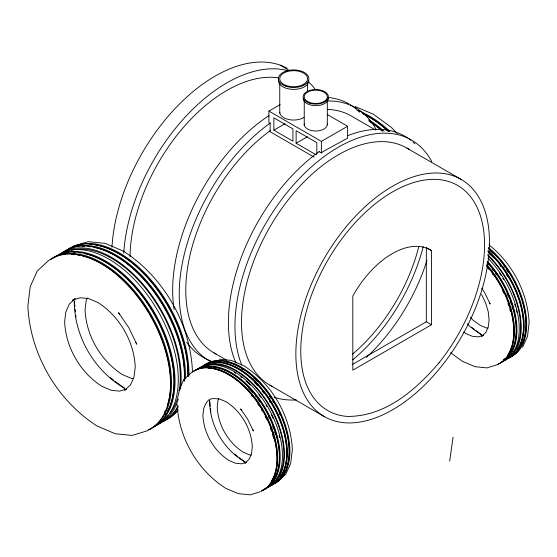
<?xml version="1.0" encoding="UTF-8"?>
<svg xmlns="http://www.w3.org/2000/svg" width="557" height="557" viewBox="0 0 557 557"><rect width="100%" height="100%" fill="white"/><g stroke="black" fill="none" stroke-linecap="round" stroke-linejoin="round"><path stroke-width="0.84" d="M352.142 364.612L426.328 321.779L426.328 247.642L431.494 250.622L431.494 324.759L352.811 370.189L352.811 296.046A76.379 44.1 -60 0 1 431.494 250.622M449.68 461.064L453.071 437.154M87.268 297.925L86.258 300.146L85.061 310.054C86.293 335.76 100.636 360.588 122.282 374.513L131.459 378.426L133.074 378.586M178.846 390.541L183.706 379.804M218.671 398.721L218.024 400.149L217.188 407.083C218.052 425.075 228.085 442.46 243.242 452.207L249.661 454.944L251.221 455.097M522.584 347.296L527.5 336.393L529.136 322.712C527.709 292.759 512.537 263.552 489.088 244.976M75.188 298.608L69.34 304.031L65.823 311.948L64.626 321.849C65.858 347.561 80.194 372.389 101.84 386.314L111.268 390.276L119.63 391.139L126.495 389.023M183.824 379.637L191.559 372.466L193.878 371.094M277.943 481.582L285.797 474.237L290.657 463.501L292.355 449.652C290.747 416.218 272.101 383.926 243.952 365.824L231.28 360.4L219.18 359.23M319.293 151.769L321.382 152.973L323.067 151.539L347.61 138.115L347.61 126.251L327.377 114.568M314.078 157.109L270.117 131.724L270.117 123.376L268.927 122.686L268.927 111.108L280.171 104.619M273.87 130.171L292.926 141.172L292.926 128.869L273.87 117.868L273.87 130.171L285.107 123.682M51.759 258.643L48.452 260.599L37.228 271.085L30.21 286.66L27.864 306.211C30.162 353.974 56.793 400.1 97.009 425.966L115.111 433.708L132.106 435.421L146.804 430.944L150.153 429.057M316.822 154.366L316.822 142.662L296.122 130.714L296.122 143.253L307.367 136.764M268.927 111.108L321.382 141.387L347.61 126.251M74.944 298.796L72.619 300.091L80.243 297.737L88.848 298.649L98.032 302.562C119.678 316.487 134.014 341.323 135.247 367.028L133.965 377.173L130.533 384.845L124.684 390.269L126.286 389.294M246.521 462.275L244.92 463.236L249.021 459.434L251.479 453.899L252.314 446.965C251.451 428.967 241.418 411.588 226.267 401.841L219.667 399.063C209.467 397.719 207.712 398.735 203.778 408.239L202.88 415.341C203.744 433.332 213.784 450.717 228.934 460.465L235.36 463.201L241.383 463.842L246.723 462.192M483.309 335.335L481.708 336.296L485.801 332.494L488.259 326.952L489.102 320.024L488.217 311.725L485.613 302.966L481.471 294.347M73.51 246.138L88.201 241.661L105.196 243.367L123.139 250.998M483.511 335.251L478.171 336.901L472.315 336.296L465.722 333.525L463.696 332.049M497.192 364.765L486.909 367.899L475.01 366.701L462.449 361.361L450.502 352.651M260.404 491.706L250.121 494.839L238.396 493.676L225.55 488.217C197.401 470.115 178.755 437.823 177.154 404.396M488.009 328.157L486.449 328.003L480.023 325.26L473.283 320.345L470.428 317.33M355.067 106.484L373.253 114.171L391.306 127.33L397.266 133.617M280.192 65.169L289.717 70.662M375.627 130.046L351.035 115.856A136.904 79.045 -60 0 0 327.718 109.464M406.77 148.03L461.112 179.403A136.904 79.045 -60 0 1 417.715 391.474A136.904 79.045 -60 0 1 299.151 323.025A136.904 79.045 -60 0 1 461.112 179.403M296.122 143.253L316.084 154.776M426.328 321.779L431.494 324.759M214.132 352.978L226.796 360.295M269.867 385.159L324.202 416.532M474.634 329.779L471.528 327.14M475.943 330.733L481.833 335.029L470.317 326.91L467.351 323.777M123.299 251.11C163.514 276.975 190.146 323.109 192.444 370.865M237.846 456.719L234.741 454.08M239.155 457.673L245.045 461.969C223.545 449.596 209.599 425.437 209.634 400.629L210.24 406.276M113.837 380.424L110.606 377.688M115.215 381.427L124.859 388.466C94.147 370.788 74.22 336.275 74.269 300.843L74.903 306.775M241.376 410.015L240.624 408.922L247.837 419.47L253.365 430.986L252.794 429.788M119.623 314.245L118.544 312.679L128.848 327.746L136.744 344.205L135.929 342.485M481.735 288.31L484.625 292.522L490.153 304.045L489.575 302.848M210.497 408.692L210.838 411.915M75.174 309.323L75.453 311.864M75.815 315.262L75.996 316.954M327.314 99.828L327.314 124.81M321.382 141.387L321.382 152.973M307.548 82.861L307.548 91.557M304.247 100.406L304.247 125.395M279.753 83.564L279.753 113.134M303.906 117.443A13.911 8.028 0 0 1 288.888 119.567A13.911 8.028 0 0 1 279.753 112.368M327.314 124.051A11.544 6.663 0 0 1 315.276 130.999A11.544 6.663 0 0 1 304.331 123.466M369.848 121.677A98.387 56.807 60 0 1 382.304 131.201M363.714 114.108A98.387 56.807 60 0 1 388.25 131.41M362.447 113.426A97.169 56.104 60 0 1 389.085 131.696M356.849 110.112A98.387 56.807 60 0 1 389.865 131.375M368.741 120.716A97.169 56.104 60 0 1 382.443 130.874M368.776 119.741A98.387 56.807 60 0 1 383.996 131.201M272.032 386.335A136.904 79.045 -60 0 1 269.867 227.075A136.904 79.045 -60 0 1 408.873 149.318M427.003 260.196A136.904 79.045 -60 0 1 366.395 357.364M423.229 246.591A136.904 79.045 -60 0 1 352.741 359.822M241.808 365.065A146.178 84.399 -60 0 1 297.723 180.266A146.178 84.399 -60 0 1 431.8 161.697M296.254 399.905A146.178 84.399 -60 0 1 274.023 397.169M408.88 138.811A146.178 84.399 -60 0 1 410.927 140.364M412.897 142.021A146.178 84.399 -60 0 1 414.784 143.783M235.959 362.927A146.178 84.399 -60 0 1 319.648 151.267M347.951 135.581A146.178 84.399 -60 0 1 407.466 137.837M216.297 354.155A136.904 79.045 -60 0 1 190.55 252.885A136.904 79.045 -60 0 1 270.646 130.373M327.349 100.991A146.178 84.399 -60 0 1 376.066 129.516M212.809 362.76A146.178 84.399 -60 0 1 184.2 254.605A146.178 84.399 -60 0 1 270.465 122.881M350.29 104.737A146.178 84.399 -60 0 1 356.515 109.276M357.803 110.418A146.178 84.399 -60 0 1 359.662 112.208M210.957 360.936A146.178 84.399 -60 0 1 186.602 342.123M174.146 309.608A146.178 84.399 -60 0 1 268.961 115.633M327.885 97.447A146.178 84.399 -60 0 1 348.821 103.867M418.787 246.626A129.948 75.028 -60 0 1 352.623 354.092M130.053 256.512A136.904 79.045 -60 0 1 180.809 130.484A136.904 79.045 -60 0 1 278.695 77.903M308.627 82.025A146.178 84.399 -60 0 1 315.283 89.392M123.758 253.101A146.178 84.399 -60 0 1 183.044 119.421A146.178 84.399 -60 0 1 287.154 70.488M111.985 247.204A146.178 84.399 -60 0 1 178.038 105.475A146.178 84.399 -60 0 1 287.182 68.295M328.407 98.394A12.63 7.29 0 0 1 315.777 105.684A12.63 7.29 0 0 1 303.154 98.394M50.367 259.499A98.387 56.807 60 0 1 150.153 315.443A98.387 56.807 60 0 1 148.712 429.844M58.13 255.015A98.387 56.807 60 0 1 157.916 310.959A98.387 56.807 60 0 1 156.475 425.36M54.175 257.355A98.387 56.807 60 0 1 154.651 312.853A98.387 56.807 60 0 1 152.472 427.609M51.383 258.908A98.387 56.807 60 0 1 151.177 314.858A98.387 56.807 60 0 1 149.736 429.252M52.476 258.42A98.387 56.807 60 0 1 152.91 312.205A98.387 56.807 60 0 1 152.186 427.832M73.447 252.572A97.169 56.104 60 0 1 75.049 252.551M79.157 252.774A97.169 56.104 60 0 1 80.842 252.969M85.096 253.72A97.169 56.104 60 0 1 154.672 314.308A97.169 56.104 60 0 1 170.526 404.305M169.92 405.921A97.169 56.104 60 0 1 167.065 411.936M166.251 413.315A97.169 56.104 60 0 1 165.394 414.638M71.575 254.556A97.169 56.104 60 0 1 74.025 254.646M77.367 254.974A97.169 56.104 60 0 1 79.909 255.385M82.478 255.928A97.169 56.104 60 0 1 151.191 316.306A97.169 56.104 60 0 1 167.33 405.482M165.457 410.272A97.169 56.104 60 0 1 164.371 412.514M63.575 251.931A98.387 56.807 60 0 1 142.272 277.818A98.387 56.807 60 0 1 184.263 381.357M178.031 405.949A98.387 56.807 60 0 1 162.609 421.816M65.893 252.077A97.169 56.104 60 0 1 68.184 251.151M71.366 250.17A97.169 56.104 60 0 1 158.731 307.22A97.169 56.104 60 0 1 169.544 413.788M167.88 415.703A97.169 56.104 60 0 1 163.556 419.616M60.302 253.818A98.387 56.807 60 0 1 141.534 282.496A98.387 56.807 60 0 1 180.398 389.294M178.296 399.028A98.387 56.807 60 0 1 157.854 424.42M82.297 246.633A97.169 56.104 60 0 1 84.664 246.535M87.922 246.619A97.169 56.104 60 0 1 90.422 246.848M93.806 247.357A97.169 56.104 60 0 1 184.43 380.208M64.598 251.339A98.387 56.807 60 0 1 142.564 276.453A98.387 56.807 60 0 1 185.377 378.997M178.268 406.805A98.387 56.807 60 0 1 162.895 421.593M67.738 249.466A98.387 56.807 60 0 1 145.112 275.144A98.387 56.807 60 0 1 187.862 376.685M178.073 409.479A98.387 56.807 60 0 1 166.083 419.811M89.754 244.544A97.169 56.104 60 0 1 91.397 244.614M95.581 245.066A97.169 56.104 60 0 1 97.28 245.352M99.849 245.895A97.169 56.104 60 0 1 187.988 376.448M68.755 248.875A98.387 56.807 60 0 1 146.136 274.552A98.387 56.807 60 0 1 188.886 376.093M178.038 410.258A98.387 56.807 60 0 1 167.107 419.219M192.527 371.937A68.873 39.763 60 0 1 262.751 410.857A68.873 39.763 60 0 1 261.344 491.135M197.31 369.256A68.873 39.763 60 0 1 268.189 407.717A68.873 39.763 60 0 1 266.058 488.329M195.02 370.579A68.873 39.763 60 0 1 266.246 409.639A68.873 39.763 60 0 1 263.022 489.972M193.244 371.526A68.873 39.763 60 0 1 263.809 411.045A68.873 39.763 60 0 1 261.337 491.058M194.964 370.53A68.873 39.763 60 0 1 265.529 410.056A68.873 39.763 60 0 1 263.05 490.069M248.568 388.034A68.017 39.269 60 0 1 252.593 392.469M255.308 395.762A68.017 39.269 60 0 1 256.324 397.071M257.828 399.077A68.017 39.269 60 0 1 259.785 401.827M268.349 416.413A68.017 39.269 60 0 1 269.449 418.704M272.707 426.418A68.017 39.269 60 0 1 273.591 428.848M274.685 432.107A68.017 39.269 60 0 1 275.423 434.551M208.193 366.882A68.017 39.269 60 0 1 211.402 366.861M213.059 366.986A68.017 39.269 60 0 1 268.3 414.485A68.017 39.269 60 0 1 272.032 482.174M251.277 395.192A68.017 39.269 60 0 1 252.363 396.528M257.835 403.929A68.017 39.269 60 0 1 259.242 406.053M261.47 409.653A68.017 39.269 60 0 1 262.326 411.101M265.153 416.295A68.017 39.269 60 0 1 266.657 419.344M270.577 428.625A68.017 39.269 60 0 1 271.447 431.062M272.505 434.321A68.017 39.269 60 0 1 273.654 438.394M208.151 368.24A68.017 39.269 60 0 1 211.465 368.483M214.006 368.894A68.017 39.269 60 0 1 266.072 416.288A68.017 39.269 60 0 1 271.12 481.499M203.604 365.476A68.873 39.763 60 0 1 273.16 406.436A68.873 39.763 60 0 1 271.071 485.516M254.681 382.617A68.017 39.269 60 0 1 257.613 385.688M262.089 390.91A68.017 39.269 60 0 1 264.122 393.521M269.428 401.151A68.017 39.269 60 0 1 270.326 402.593M234.441 372.466A68.017 39.269 60 0 1 235.834 373.315M240.728 376.678A68.017 39.269 60 0 1 242.114 377.737M246.201 381.141A68.017 39.269 60 0 1 250.385 385.096M258.824 394.676A68.017 39.269 60 0 1 260.836 397.343M266.03 405.071A68.017 39.269 60 0 1 266.907 406.513M271.35 414.68A68.017 39.269 60 0 1 273.153 418.502M279.092 435.254A68.017 39.269 60 0 1 279.691 437.67M202.49 367.126A68.017 39.269 60 0 1 266.26 401.117A68.017 39.269 60 0 1 276.328 479.695M273.912 482.285A68.017 39.269 60 0 1 269.762 485.349M199.97 367.641A68.873 39.763 60 0 1 270.535 407.16A68.873 39.763 60 0 1 268.056 487.173M214.71 362.725A68.017 39.269 60 0 1 216.276 362.635M218.692 362.649A68.017 39.269 60 0 1 222.034 362.983M223.74 363.275A68.017 39.269 60 0 1 276.084 411.233A68.017 39.269 60 0 1 280.408 476.527M275.597 481.687A68.017 39.269 60 0 1 274.211 482.71M202.971 365.907A68.873 39.763 60 0 1 273.536 405.426A68.873 39.763 60 0 1 271.064 485.439M204.029 365.378A68.873 39.763 60 0 1 273.863 402.05A68.873 39.763 60 0 1 274.914 483.365M241.167 368.588A68.017 39.269 60 0 1 242.56 369.437M253.526 377.799A68.017 39.269 60 0 1 257.111 381.218M269.511 396.215A68.017 39.269 60 0 1 270.932 398.325M272.756 401.186A68.017 39.269 60 0 1 273.633 402.634M279.175 413.085A68.017 39.269 60 0 1 279.879 414.624M218.706 361.228A68.017 39.269 60 0 1 221.129 361.249M224.471 361.577A68.017 39.269 60 0 1 275.2 403.672A68.017 39.269 60 0 1 286.284 468.653M285.623 470.212A68.017 39.269 60 0 1 283.283 474.48M204.106 365.448A68.873 39.763 60 0 1 274.928 402.224A68.873 39.763 60 0 1 274.225 483.699M308.863 80.605A15.213 8.787 0 0 1 292.321 89.357A15.213 8.787 0 0 1 278.667 79.073M487.981 258.232A68.873 39.763 60 0 1 503.57 361.054M487.472 261.414A68.873 39.763 60 0 1 501.279 362.37M486.79 264.742A68.873 39.763 60 0 1 498.118 364.118M487.347 262.465A68.873 39.763 60 0 1 500.562 362.788M487.103 262.96A68.017 39.269 60 0 1 488.816 264.881M492.089 268.822A68.017 39.269 60 0 1 493.613 270.793M495.598 273.501A68.017 39.269 60 0 1 496.572 274.886M506.933 293.295A68.017 39.269 60 0 1 508.576 297.139M510.094 301.093A68.017 39.269 60 0 1 510.936 303.53M511.967 306.796A68.017 39.269 60 0 1 512.656 309.232M487.236 261.915A68.017 39.269 60 0 1 509.899 353.799M486.651 265.814A68.873 39.763 60 0 1 497.401 364.529M486.95 266.935A68.017 39.269 60 0 1 489.15 269.588M492.186 273.536A68.017 39.269 60 0 1 493.168 274.907M502.323 290.113A68.017 39.269 60 0 1 503.8 293.17M507.949 303.307A68.017 39.269 60 0 1 508.771 305.751M509.773 309.017A68.017 39.269 60 0 1 510.442 311.447M486.533 265.223A68.017 39.269 60 0 1 512.273 344.581M512.036 345.437A68.017 39.269 60 0 1 507.907 354.558M504.607 358.617A68.017 39.269 60 0 1 503.319 359.808M488.043 251.687A68.873 39.763 60 0 1 522.188 312.414A68.873 39.763 60 0 1 507.859 358.576M489.68 253.929A68.017 39.269 60 0 1 493.815 258.121M499.901 265.257A68.017 39.269 60 0 1 500.91 266.58M506.209 274.211A68.017 39.269 60 0 1 507.552 276.369M499.573 273.153A68.017 39.269 60 0 1 500.994 275.262M502.818 278.131A68.017 39.269 60 0 1 503.695 279.572M514.724 304.247A68.017 39.269 60 0 1 515.441 306.691M516.283 309.922A68.017 39.269 60 0 1 516.826 312.317M487.988 255.823A68.017 39.269 60 0 1 513.108 352.755M511.946 354.099A68.017 39.269 60 0 1 506.55 358.409M487.577 254.695A68.873 39.763 60 0 1 520.21 315.541A68.873 39.763 60 0 1 504.844 360.233M487.988 251.311A68.017 39.269 60 0 1 517.195 349.587M488.148 250.727A68.873 39.763 60 0 1 522.939 312.219A68.873 39.763 60 0 1 507.845 358.499M488.503 248.554A68.873 39.763 60 0 1 524.367 309.727A68.873 39.763 60 0 1 510.289 357.169M490.306 250.859A68.017 39.269 60 0 1 493.3 253.686M503.841 265.842A68.017 39.269 60 0 1 504.837 267.2M506.299 269.268A68.017 39.269 60 0 1 508.186 272.095M488.398 248.164A68.017 39.269 60 0 1 521.303 345.486M488.531 247.559A68.873 39.763 60 0 1 524.993 308.863A68.873 39.763 60 0 1 511.006 356.759M439.041 362.788C415.745 390.081 385.138 416.775 347.15 416.42A129.948 75.028 -60 0 1 321.939 271.043A129.948 75.028 -60 0 1 462.721 188.865A129.948 75.028 -60 0 1 439.041 362.788M303.906 84.135L301.121 85.486A13.911 8.028 0 0 1 279.858 79.755A13.911 8.028 0 0 1 297.828 71.052A13.911 8.028 0 0 1 303.906 84.135M324.292 101.325L321.981 102.446A11.544 6.663 0 0 1 304.331 97.691A11.544 6.663 0 0 1 319.252 90.471A11.544 6.663 0 0 1 324.292 101.325M309.462 103.136A12.63 7.29 0 0 0 328.407 96.827A12.63 7.29 0 0 0 309.462 90.513A12.63 7.29 0 0 0 309.462 103.136M286.04 86.314A15.213 8.787 0 0 0 308.863 78.711A15.213 8.787 0 0 0 286.04 71.101A15.213 8.787 0 0 0 286.04 86.314"/></g></svg>
